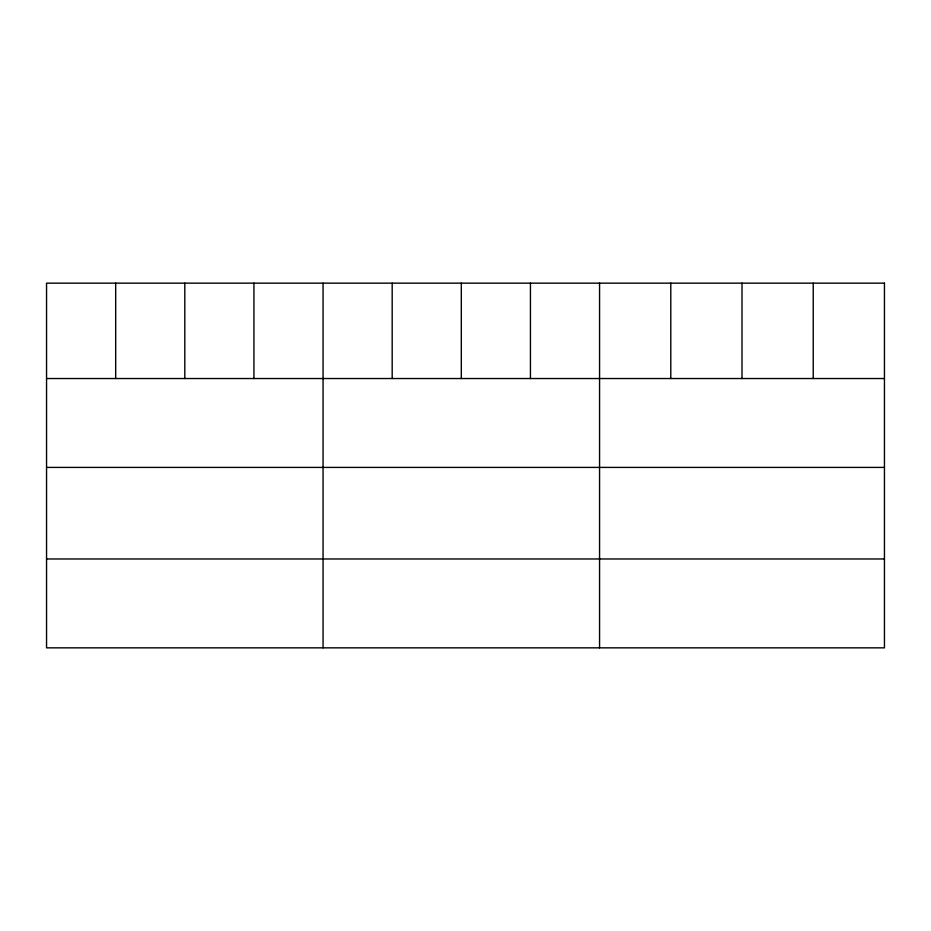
<?xml version="1.0" encoding="UTF-8"?>
<svg xmlns="http://www.w3.org/2000/svg" width="931" height="931" viewBox="0 0 931 931"><rect width="100%" height="100%" fill="white"/><g stroke="black" fill="none" stroke-linecap="round" stroke-linejoin="round"><path stroke-width="1.4" d="M46.55 378.533L884.45 378.533M46.55 467.409L884.45 467.409M46.55 558.972L884.45 558.972M813.228 283.152L813.228 378.533M742.007 283.152L742.007 378.533M670.785 283.152L670.785 378.533M599.564 283.152L599.564 647.848M530.437 283.152L530.437 378.533M461.31 283.152L461.31 378.533M392.184 283.152L392.184 378.533M323.057 283.152L323.057 647.848M253.93 283.152L253.93 378.533M184.804 283.152L184.804 378.533M115.677 283.152L115.677 378.533M884.45 283.152L46.55 283.152L46.55 647.848L884.45 647.848L884.45 283.152"/></g></svg>
